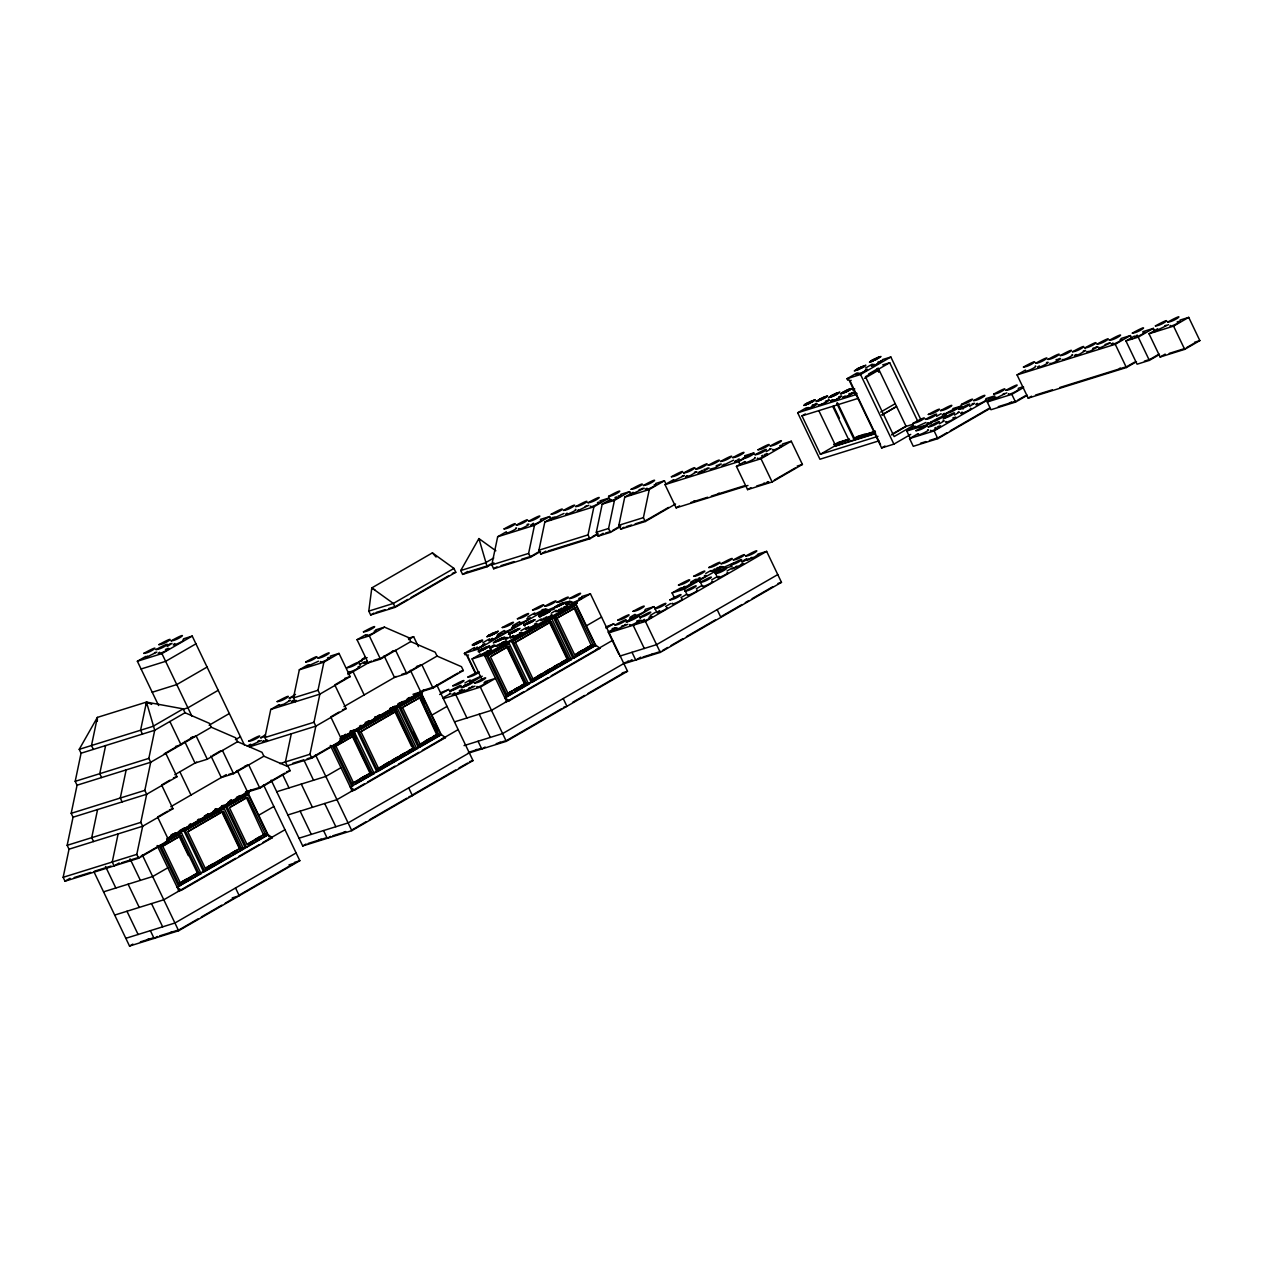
<?xml version="1.0" encoding="UTF-8"?>
<svg xmlns="http://www.w3.org/2000/svg" width="1263" height="1263" viewBox="0 0 1263 1263"><rect width="100%" height="100%" fill="white"/><g stroke="black" fill="none" stroke-linecap="round" stroke-linejoin="round"><path stroke-width="1.5" d="M97.314 721.331L97.362 717.4L146.461 702.102L183.167 708.875L185.03 712.742L209.453 723.352L211.3 727.235L235.739 737.829L237.586 741.713L262.009 752.306L263.872 756.19L288.296 766.783L290.158 770.667L259.846 788.175L245.306 792.706M368.796 611.103L371.796 587.911L432.404 552.878L453.954 568.413L455.801 572.281L395.208 607.314L370.659 614.97L368.796 611.103L393.346 603.446L453.954 568.413M145.766 705.717L146.461 702.102L151.702 704.375M157.828 817.493L168.958 840.716L138.646 858.24L65.013 881.195L63.15 877.311L69.023 849.194L67.16 845.326L73.033 817.208L71.186 813.325L77.059 785.207L75.196 781.339L81.069 753.222L79.222 749.338L97.362 717.4L91.489 745.517L93.351 749.385M105.618 745.565L99.745 773.682L101.608 777.566M97.583 809.551L91.71 837.669L93.573 841.553M126.158 769.909L120.285 798.027L122.132 801.91M118.122 833.896L112.249 862.013L114.096 865.897L119.148 862.976M138.646 858.24L136.799 854.372L142.672 826.239L140.809 822.371L146.682 794.253L144.835 790.385L150.707 762.252L148.845 758.384L154.718 730.267L146.461 702.102L140.588 730.219L142.451 734.087M266.746 741.444L264.883 737.56L270.756 709.443L279.186 704.58M295.305 701.802L293.458 697.918L299.331 669.8L307.746 664.938M291.295 733.787L285.422 761.905L287.269 765.788L311.819 758.132L342.131 740.623L331.001 717.384M311.819 758.132L309.972 754.264L315.845 726.146L313.982 722.262L319.855 694.145L318.008 690.277L323.881 662.159L339.021 653.397L350.167 676.636L319.855 694.145L270.756 709.443M540.564 551.442L530.476 557.283L493.644 568.76L491.796 564.893L497.669 536.759L506.084 531.897M530.476 557.283L528.613 553.415L534.486 525.282L549.642 516.535L551.221 519.851M598.299 533.902L589.884 538.764L540.785 554.062L538.938 550.194L544.811 522.077L553.226 517.214M589.884 538.764L588.037 534.896L593.91 506.779L609.05 498.017L610.645 501.332M620.528 526.529L610.439 532.37L598.157 536.191L596.31 532.323L602.183 504.19L610.597 499.327M610.439 532.37L608.577 528.487L614.45 500.369L629.606 491.607L631.184 494.938M675.563 504L645.267 521.508L620.717 529.165L618.854 525.282L624.727 497.164L633.142 492.302M645.267 521.508L643.404 517.641L649.277 489.523L664.433 480.761L666.027 484.076M493.896 562.856L487.155 566.74L462.605 574.397L460.758 570.529L478.898 538.575L495.838 550.779M279.012 705.464L283.859 704.201L290.253 700.302M291.295 701.644L296.142 700.381M349.014 671.537C349.156 673.542 364.675 665.143 357.918 666.99M352.251 730.551L350.119 732.066M366.144 722.531L365.37 722.278M367.407 721.789L365.528 722.973M474.777 648.629L476.467 648.582M488.023 635.905L489.712 635.857M483.871 644.777L483.113 644.525M497.133 632.068L494.322 632.574M489.933 639.867L490.691 640.136M480.35 654.96L482.94 654.518M644.256 488.213L632.668 493.722L633.71 492.665M494.543 641.951L497.354 641.446M645.251 489.349C645.409 491.354 660.912 482.971 654.155 484.803M495.491 646.198L501.869 644.209M511.562 637.057L512.32 637.326M526.703 628.311L528.392 628.248M539.996 615.681L540.769 615.934M541.859 619.549L544.653 619.044M549.105 611.829L548.331 611.56M685.541 476.798L690.403 475.535L696.781 471.652M556.999 610.787L558.688 610.739M697.823 472.978L702.67 471.715L709.096 468.005M710.09 469.157L714.953 467.894L721.331 463.995M734.64 461.5C735.034 463.063 747.822 456.732 744.649 456.559M804.989 404.539L805.747 404.807M815.945 404.555L815.172 404.286M818.203 404.965L819.876 404.855M830.47 401.145L834.196 400.245M857.435 373.974L858.193 374.243M866.529 370.122L865.771 369.854M842.753 397.308L846.463 396.424M695.487 580.191C695.629 582.196 711.148 573.797 704.391 575.644M710.643 571.429L714.005 570.829L721.915 566.456M722.91 567.608L733.835 562.998M746.465 558.799L741.57 561.798M1025.303 370.912C1025.698 372.49 1038.486 366.144 1035.313 365.986M1037.586 367.091C1037.728 369.096 1053.247 360.697 1046.49 362.544M1049.853 363.27C1050.011 365.26 1065.514 356.876 1058.757 358.724M1062.136 359.45C1062.53 361.013 1075.302 354.666 1072.145 354.508M1074.403 355.613L1079.265 354.35L1085.643 350.467M1086.685 351.793L1090.048 351.193L1097.957 346.82M1110.24 342.983L1098.636 348.509L1099.694 347.451M1111.235 344.136C1111.377 346.141 1126.896 337.758 1120.139 339.589M627.553 661.275L628.785 661.275M318.497 661.212L307.256 666.359L309.356 664.654M320.581 661.48C318.118 664.291 331.238 658.339 330.653 656.855M506.637 532.26C503.527 535.528 519.851 527.808 515.92 527.839M518.919 528.439C515.509 532.149 534.691 522.345 527.081 524.413M531.186 524.619C528.076 527.871 544.4 520.151 540.469 520.198M563.977 513.473L552.736 518.635L554.836 516.93M364.896 662.27L363.855 663.328L367.533 662.175M578.328 509.92L577.286 510.978L588.842 505.279M251.179 744.586L250.137 745.644L261.362 740.497M590.61 506.1C588.148 508.91 601.251 502.958 600.683 501.474M263.446 740.765L262.404 741.823L267.567 740.023M611.15 499.69C608.04 502.958 624.364 495.238 620.433 495.27M674 480.114L672.958 481.171L684.514 475.472M208.111 813.893L206.643 814.856M238.423 796.369L236.939 797.332M813.483 401.113L814.351 400.229L811.272 401.192M350.388 731.735L351.288 730.993L350.23 731.024M871.281 360.823L870.412 361.707L871.438 361.518M864.018 366.586L864.887 365.702L860.592 367.217M806.662 408.265L805.605 409.338L810.878 407.349M488.639 635.478L486.808 636.836L490.833 635.4M481.377 641.257L482.277 640.515L481.219 640.546M858.035 373.532L856.203 374.89L860.229 373.469M825.749 397.292L826.649 396.566L825.592 396.598M474.588 648.503L473.546 649.561L477.588 648.124M872.401 365.086L871.344 366.144L875.385 364.707M489.744 639.741L488.702 640.799L492.728 639.362M504.853 630.884C501.758 634.831 522.566 623.306 511.673 627.395M838.032 393.472L838.9 392.588L836.943 393.093M827.612 401.16L828.118 400.292M480.003 650.271L479.135 651.155L480.161 650.966M519.993 622.122C517.53 624.948 530.649 618.996 530.081 617.512M745.423 461.895C742.312 465.147 758.621 457.427 754.69 457.474M842.421 392.619L841.505 393.361L842.563 393.33M831.386 400.75L832.87 399.787M535.149 613.376L534.107 614.434L545.663 608.734M839.879 397.34L840.748 396.456L838.806 396.961M510.299 632.763L509.794 633.631M503.053 638.541L504.884 637.168L501.964 638.162M853.899 389.099L852.857 390.156L854.088 389.935M854.688 388.799L854.183 389.667M757.689 458.059C754.579 461.327 770.904 453.606 766.973 453.654M547.432 609.54L546.374 610.613L554.536 607.329M772.845 449.296C769.735 452.564 786.044 444.844 782.129 444.892M852.162 393.519L853.062 392.777L852.004 392.825M533.349 621.017L534.217 620.133L532.26 620.638M511.373 636.931L510.331 637.989L514.357 636.552M557.615 605.451L555.846 606.603M855.761 392.967L854.704 394.024L857.056 393.425M526.529 628.169L525.487 629.227L529.513 627.806M520.056 633.647L520.924 632.763L519.898 632.952M541.669 619.407L540.627 620.48L545.9 618.491M556.825 610.661L555.783 611.718L563.929 608.434M550.352 616.139L552.231 614.955L550.952 615.002M571.981 601.898C568.871 605.151 585.179 597.446 581.248 597.478M566.108 606.95L564.624 607.913M470.531 680.394L469.489 681.452L480.729 676.305M452.501 694.082C449.391 697.35 465.715 689.63 461.784 689.677M464.784 690.261L463.742 691.319L474.983 686.172M477.051 686.441C473.957 690.372 494.78 678.847 483.887 682.951M635.621 614.702C632.51 617.97 648.819 610.25 644.888 610.282M617.591 628.39L616.549 629.448L627.79 624.301M629.858 624.569C626.78 628.5 647.587 616.976 636.694 621.08M642.141 620.749C639.031 624.001 655.355 616.281 651.424 616.328M915.77 426.547L914.728 427.604L925.968 422.458M657.297 611.987C654.187 615.239 670.495 607.535 666.564 607.566M672.437 603.225C669.327 606.493 685.651 598.773 681.72 598.804M928.052 422.726L926.995 423.784L932.173 421.984M687.593 594.463C684.483 597.731 700.791 590.01 696.86 590.058M941.109 413.696L936.578 416.316M702.733 585.716C699.623 588.968 715.947 581.264 712.016 581.296M918.548 434.062C915.438 437.314 931.747 429.609 927.816 429.641M930.815 430.241C927.705 433.493 944.029 425.773 940.098 425.82M945.971 421.479C942.861 424.731 959.17 417.027 955.238 417.058M996.254 397.482L995.212 398.54L1006.769 392.84M1008.537 393.661C1006.074 396.471 1019.178 390.52 1018.61 389.036M1134.932 336.463C1131.522 340.173 1150.704 330.369 1143.11 332.437M1157.997 329.28L1156.955 330.338L1168.512 324.638M1170.264 325.444C1167.817 328.269 1180.921 322.318 1180.352 320.834M147.408 656.113L145.308 657.802L156.865 652.118M159.675 652.276C153.455 656.571 169.637 649.94 168.705 648.298M174.831 643.53C167.868 648.314 187.398 639.836 183.056 639.757M367.091 634.563C360.855 638.857 377.037 632.226 376.106 630.584M567.103 513.11C560.156 517.893 579.685 509.415 575.328 509.336M292.021 701.123L293.063 700.476M645.977 488.844L647.035 488.197M857.009 369.033L855.272 370.454L857.214 369.948M872.165 360.287L869.449 362.181L873.491 360.744M686.283 476.277L687.325 475.646M804.799 404.397L807.546 402.96M806.473 403.56L803.757 405.455L806.662 404.476M857.245 373.832L858.903 373.011M873.191 364.786L874.059 364.249M698.55 472.457L699.607 471.809M866.718 370.264L858.54 374.29M818.74 399.74L817.35 401.145M880.2 362.339L881.984 361.06L880.911 361.107M807.452 407.981L808.32 407.444M814.461 405.534L817.208 403.813L814.824 404.239M816.119 404.697L813.372 406.133M831.007 395.919L829.27 397.34L831.212 396.835M837.148 394.009L839.863 392.114L835.822 393.535M724.157 464.168L722.057 465.873L733.614 460.174M831.212 400.624L832.254 399.976M849.431 390.172L851.199 388.909L850.141 388.941M735.382 460.979L736.424 460.348M844.268 396.503L845.152 395.966M487.85 635.778L490.597 634.342M480.493 641.793C489.712 636.299 466.3 646.656 473.641 644.935M495.649 633.031L498.348 631.137L488.892 635.131M497.306 632.195L493.344 634.247M482.403 645.756L485.15 644.035L482.766 644.462M484.061 644.919L481.314 646.356M199.144 818.992L197.581 819.908M208.3 814.019L204.338 816.072M221.783 806.094L223.456 805.257M229.44 801.484L227.877 802.384M238.596 796.511L236.244 797.869M480.887 649.735L478.172 651.629L481.092 650.65M494.37 641.809L499.706 638.983M511.183 632.226L508.468 634.121L510.457 633.458M526.339 623.464L524.587 624.885L528.897 623.385M487.013 647.824L488.797 646.561L487.739 646.593M539.822 615.539L543.785 613.486M341.326 736.834L342.747 735.824L341.894 735.84M502.169 639.062L503.826 638.241M365.275 723.32L366.317 722.673M547.621 612.792L550.321 610.897L545.063 612.887M549.279 611.955L546.532 613.392M481.866 654.139L482.734 653.618M497.006 645.393L497.275 645.046M512.162 636.631L513.031 636.094M527.318 627.869L528.187 627.332M502.942 643.546L505.689 642.109M519.172 634.184L521.919 632.463L519.551 632.905M551.142 615.839L545.79 618.665M463.805 686.219L465.463 684.53M944.25 413.333L942.151 415.022L947.313 413.222M936.467 419.79L937.509 419.142M951.607 411.028L952.665 410.396M962.169 412.07C955.207 416.869 974.736 408.391 970.394 408.296M977.309 403.323C970.363 408.107 989.892 399.629 985.55 399.55M1038.312 366.57L1039.37 365.938M681.073 588.432L682.115 587.784M696.213 579.67L697.271 579.022M711.369 570.908L712.411 570.276M1075.145 355.092L1076.187 354.461M718.947 576.307C711.985 581.106 731.514 572.628 727.172 572.534M733.045 568.192L734.087 567.561M748.185 559.43L749.243 558.799M1111.961 343.615L1113.019 342.983M882.063 414.911L896.588 406.497L882.048 414.896M158.585 705.512L137.367 661.244L145.798 656.381M137.367 661.244L161.917 653.603L192.229 636.078L244.438 745.075M195.939 643.83L165.627 661.338L141.077 668.995M207.069 667.069L176.773 684.578L152.223 692.235M183.167 708.875L152.87 726.399L79.222 749.338M218.199 690.308L187.903 707.817L182.646 709.459M185.03 712.742L154.718 730.267L81.069 753.222M370.659 614.97L374.022 613.029M395.777 606.335L407.712 599.436M411.122 597.462L448.618 575.786M462.605 574.397L467.657 571.476M493.722 558.009L485.308 562.872L460.758 570.529M209.137 725.215L229.329 713.532M413.017 694.303L433.02 688.067L463.332 670.558L461.469 666.69L437.045 656.081L435.182 652.197L410.759 641.604L380.463 659.112L368.18 662.933L357.05 639.71L365.465 634.847M487.723 565.761L490.754 564.008M164.206 753.806L175.525 747.254M181.588 743.749L192.892 737.213M211.3 727.235L150.707 762.252L77.059 785.207M357.05 639.71L369.333 635.873L384.473 627.127L408.912 637.72L410.759 641.604M493.644 568.76L497.006 566.819M539.127 551.631L531.044 556.304L521.651 559.225M540.785 554.062L545.837 551.142M910.734 434.393L893.888 444.134L881.621 447.955L848.957 379.784L847.741 380.179L847.031 378.726L857.135 372.885M865.55 368.022L872.291 364.123M360.381 665.159L358.787 661.828L365.528 657.944M747.964 485.466L676.147 507.852L665.017 484.613L673.432 479.751M847.031 378.726L860.545 374.511L890.841 357.003L920.853 419.648M359.276 664.812L364.328 661.907M878.859 440.882L819.94 459.243L797.679 412.78L806.015 407.965M174.815 774.724L196.696 762.078M235.407 739.692L240.459 736.771M347.988 674.616L371.559 660.991M408.581 639.583L413.633 636.663L418.4 646.624M868.612 373.99L878.322 368.37L877.09 368.764L878.78 372.269M917.538 420.8L889.705 362.718L865.471 376.721L894.141 436.572L913.544 425.363M864.524 378.332L879.064 369.933M161.806 784.86L169.889 780.187M212.705 755.432L220.788 750.759M334.979 684.751L344.673 679.147M381.031 658.134L393.961 650.65M165.863 753.506L176.994 776.729L146.682 794.253L73.033 817.208M184.682 741.476L195.007 763.041L207.29 759.221L237.586 741.713M592.079 536.854L596.925 534.044M877.974 436.319L820.382 454.27L801.989 415.89L805.352 413.932M598.157 536.191L603.209 533.27M612.618 530.444L620.701 525.771M620.717 529.165L624.08 527.208M665.017 484.613L738.666 461.658L753.822 452.896L744.617 455.769M247.248 746.165L250.611 744.223M782.523 443.96L791.285 441.229L802.415 464.452L772.119 481.977L747.57 489.634L736.44 466.394L744.854 461.532M645.835 520.53L668.459 507.442M676.147 507.852L679.526 505.895M736.44 466.394L760.989 458.737L791.285 441.229M170.789 806.71L226.345 774.598M343.962 706.617L396.156 676.447M157.796 816.845L167.49 811.241M235.755 771.772L247.074 765.236M330.969 716.753L339.037 712.079M420.247 665.127L407.318 672.611L401.792 674.331M161.838 785.491L172.968 808.73L142.672 826.239L69.023 849.194M210.953 755.953L221.293 777.519L233.576 773.698L263.872 756.19M335.011 685.383L346.141 708.622L315.845 726.146L249.474 746.828M384.126 655.844L394.466 677.426L406.749 673.589L437.045 656.081M65.013 881.195L70.049 878.274M880.674 412.085L895.23 403.671M475.519 673.668L466.315 654.455L465.084 654.834L464.389 653.381L474.493 647.54M482.908 642.678L489.634 638.778M747.57 489.634L750.932 487.676M497.559 634.421L504.284 630.521M512.699 625.659L519.44 621.775M527.855 616.897L534.581 613.013M464.389 653.381L477.888 649.166L546.863 609.192M834.006 444.355L849.494 439.319L834.006 444.355L834.938 446.281L873.949 434.125M774.314 480.051L795.327 467.91M820.382 454.27L834.764 445.95L875.638 433.209M834.938 446.281L835.696 445.855L818.819 410.633M489.286 647.651L494.133 644.856M503.826 639.236L507.063 637.373M489.949 648.329L494.796 645.519M481.992 679.605L472.094 658.939L480.508 654.076M490.612 648.235L495.664 645.33M505.768 639.488L510.805 636.568M520.909 630.726L525.961 627.806M536.065 621.964L541.117 619.044M551.205 613.218L556.257 610.297M566.361 604.456L571.413 601.535M836.706 403.244L853.488 438.277L875.417 431.236M170.821 835.711L175.92 832.775M179.314 830.817L184.398 827.865M204.764 816.103L208.158 814.13M213.242 811.193L216.636 809.236M228.524 802.368L231.918 800.41M237.002 797.458L240.396 795.501M342.305 736.597L345.699 734.624M350.782 731.687L354.177 729.73M366.065 722.862L369.459 720.889M374.543 717.952L379.626 715.016M389.809 709.127L394.909 706.191M398.303 704.217L403.386 701.281M406.781 699.323L410.175 697.35M166.779 838.711L250.942 790.054M339.952 738.602L424.115 689.945M467.752 753.348L506.321 741.334L627.522 671.269L590.421 593.815L575.265 602.577L595.947 645.725M168.011 838.332L248.811 791.617L249.269 792.58L166.779 840.274M341.184 738.224L421.984 691.508L422.442 692.487L339.952 740.165M472.094 658.939L485.592 654.739L576.496 602.198L576.954 603.161L484.834 656.097L506.637 701.596M167.237 839.674L249.269 792.58M340.41 739.565L422.442 692.487M484.834 656.097L576.954 603.161M167.284 840.89L181.556 832.964L201.038 873.633L178.604 886.279L159.122 845.61M184.114 831.165L224.167 808.336L243.648 849.004L204.827 871.438L203.596 871.817L184.114 831.165L224.167 808.336M225.777 807.073L248.227 794.427L267.709 835.096L246.49 847.362L245.259 847.741L225.777 807.073L248.227 794.427M340.457 740.781L354.729 732.856L374.211 773.524L351.777 786.17L332.295 745.502M357.287 731.056L397.34 708.227L416.822 748.896L378 771.33L376.769 771.709L357.287 731.056L397.34 708.227M398.95 706.964L421.384 694.318L440.882 734.987L419.663 747.254L418.432 747.633L398.95 706.964L421.384 694.318M486.808 656.176L509.242 643.546L528.723 684.199L507.521 696.466L506.289 696.844L486.808 656.176L509.242 643.546M511.815 641.73L551.852 618.902L571.334 659.57L532.512 682.004L531.297 682.399L511.815 641.73L551.852 618.902M553.478 617.654L575.912 605.009L595.394 645.661L574.176 657.928L572.96 658.307L553.478 617.654L575.912 605.009M140.84 856.314L181.556 832.964M260.431 787.196L284.664 773.177M331.79 745.944L312.403 757.153L307.051 758.81M354.729 732.856L333.527 745.123L353.009 785.775M457.838 673.068L433.604 687.088L422.552 690.529M161.569 846.668L179.741 836.153L197.375 872.954L179.188 883.453M188.266 831.228L222.351 811.525L239.986 848.326L205.522 868.249M229.882 807.183L246.411 797.632L264.346 836.548M359.734 732.114L395.524 711.416L413.159 748.217L377.369 768.899M403.055 707.075L420.8 697.144L438.435 733.929L420.247 744.444L402.629 707.643M490.912 656.286L507.442 646.735L525.061 683.52L506.873 694.034L526.292 683.141L508.657 646.356L506.826 646.924L524.445 683.709L526.292 683.141M575.328 607.819L555.909 618.712L575.328 607.819L592.947 644.604L574.776 655.118L557.141 618.317M180.972 835.774L162.785 846.289L180.42 883.074L198.591 872.575L180.972 835.774L179.125 836.359M335.958 746.18L354.145 735.666L371.764 772.467L353.593 782.965L335.958 746.18L334.742 746.559L352.914 736.061L370.548 772.845L352.361 783.36M396.756 711.037L360.965 731.735L378.584 768.52L414.375 747.838L396.756 711.037L394.909 711.622L411.706 746.654M401.697 707.943L420.8 697.144M508.657 646.356L490.486 656.855L508.105 693.655M515.478 642.409L551.268 621.712L568.903 658.512L533.112 679.194L531.881 679.589L567.671 658.891L550.037 622.106L514.246 642.788L515.478 642.409L533.112 679.194M891.962 434.251L904.876 426.768L913.117 424.21M891.631 434.93L906.108 426.389L878.274 368.307M449.77 691.714L454.822 688.793M464.926 682.951L469.962 680.031M462.037 687.893L482.245 676.21M910.497 438.798L906.787 431.046L915.201 426.184M881.621 447.955L884.984 446.013M464.216 689.898L455.801 694.761L466.931 718M941.44 417.564L946.492 414.643M956.596 408.802L961.648 405.881L963.132 408.991M1136.495 361.692L1126.391 367.533L1028.193 398.145L1017.062 374.906L1025.477 370.043M990.003 408.486L937.825 438.656L913.275 446.313L909.565 438.561L917.98 433.698M943.224 419.095L948.276 416.174M167.805 867.792L152.665 876.538L103.566 891.836M258.71 815.235L273.866 806.473M340.978 767.683L325.838 776.429L276.739 791.743M431.883 715.126L447.039 706.38M443.534 698.597L480.35 687.119L495.506 678.357L484.976 681.641M586.395 625.817L601.551 617.054M909.565 438.561L934.115 430.904L994.707 395.887L985.945 398.619M1027.324 395.272L1015.531 402.076L990.981 409.733L987.271 401.981L995.686 397.119M987.271 401.981L1011.821 394.34L1023.614 387.52M946.918 432.751L938.393 437.677L929.473 440.455M950.329 430.778L989.529 408.107M630 617.26L635.052 614.339M674.474 597.904L672.09 592.931L680.504 588.069M690.608 582.227L695.66 579.307M705.749 573.465L710.801 570.544M618.949 654.471L608.608 632.889L617.023 628.027M627.127 622.185L654.06 606.619L656.444 611.608M672.09 592.931L684.357 589.111L723.083 566.724M181.888 881.748L186.845 878.874M206.99 867.223L212.089 864.271M222.32 858.366L227.435 855.414M230.845 853.441L235.96 850.488M255.158 839.39L260.115 836.516M360.018 778.766L364.975 775.908M383.557 765.157L388.672 762.205M392.083 760.231L397.198 757.279M400.608 755.306L404.018 753.332M409.133 750.38L414.375 747.838M425.015 741.192L429.973 738.318M433.288 736.408L436.588 734.498M507.915 693.261L511.231 691.35M514.53 689.44L517.83 687.53M521.145 685.62L524.445 683.709M538.085 675.831L541.495 673.858M544.906 671.884L550.005 668.932M553.415 666.959L558.53 664.006M561.94 662.033L568.903 658.512M577.886 652.829L582.843 649.956M586.143 648.045L592.947 644.604M247.501 843.968L264.03 834.417M419.016 744.823L437.503 734.213L419.884 697.429M575.186 654.55L591.716 644.983M241.201 847.931L205.411 868.628L187.792 831.843L223.583 811.146L241.201 847.931L239.37 848.515L222.572 813.467M265.262 834.038L247.074 844.537L229.456 807.752L247.627 797.237L265.262 834.038L263.414 834.606M1017.631 400.213L1025.209 395.84M179.346 885.252L191.218 878.385M194.613 876.427L214.978 864.65M218.373 862.692L221.767 860.719M225.161 858.761L230.245 855.825M233.639 853.867L237.034 851.894M240.428 849.936L245.511 846.999M248.906 845.026L252.3 843.068M255.694 841.111L260.794 838.174M355.913 783.186L359.308 781.213M362.702 779.255L367.786 776.319M371.18 774.345L389.841 763.562M393.235 761.605L405.123 754.737M408.517 752.78L437.361 736.092M507.031 695.818L512.131 692.882M515.509 690.908L542.664 675.216M546.058 673.258L556.241 667.369M561.325 664.433L580.001 653.65M583.395 651.676L590.168 647.761M1017.062 374.906L1115.261 344.294L1130.401 335.548L1131.995 338.863M354.935 784.339L441.166 734.498L445.476 737.608L354.571 790.149L350.893 791.301M641.699 620.307L633.158 625.248L644.288 648.487M650.224 615.381L655.355 612.413M665.601 606.493L670.716 603.54M680.962 597.62L686.077 594.652M696.323 588.732L701.439 585.779M711.685 579.859L716.8 576.891M727.046 570.971L732.161 568.018M742.407 562.082L747.633 559.083M1159.466 354.54L1149.362 360.381L1137.079 364.202L1125.949 340.963L1134.363 336.1M1028.193 398.145L1031.555 396.187M235.486 858.335L163.795 899.777L114.696 915.075M238.896 856.361L259.389 844.521M262.799 842.547L284.996 829.712M364.281 783.881L336.968 799.668L287.869 814.967M367.691 781.908L395.003 766.12M398.413 764.147L418.906 752.306M422.316 750.333L458.169 729.604M523.924 691.603L491.481 710.343L454.664 721.82M527.334 689.63L547.81 677.789M551.236 675.816L612.681 640.294M608.608 632.889L645.44 621.428L766.641 551.363L781.481 582.338L660.281 652.403L623.448 663.88M181.398 890.257L272.303 837.701L267.993 834.606L177.088 887.147L181.398 890.257L177.72 891.41M509.084 700.823L599.988 648.282L595.678 645.172L504.774 697.713L509.084 700.823L505.405 701.975M1125.949 340.963L1138.231 337.142L1153.372 328.38L1154.966 331.695M1179.942 320.107L1188.72 317.376L1199.85 340.6L1184.694 349.362L1160.144 357.019L1149.014 333.779L1157.429 328.917M1149.014 333.779L1173.564 326.122L1188.72 317.376M1126.959 366.554L1134.537 362.165M94.015 871.928L129.536 946.066L132.899 944.108M271.166 780.124L302.71 845.957L306.072 844M296.126 852.951L174.925 923.016L125.826 938.314M469.299 752.843L348.099 822.908L298.999 838.206M623.811 663.517L502.611 733.582L464.042 745.612M777.771 574.586L656.571 644.651L619.738 656.129M1159.024 354.129L1149.93 359.387L1144.42 361.107M157.449 936.467L154.086 938.409L150.376 930.657M330.622 836.359L327.259 838.3L323.549 830.565M485.15 747.033L481.771 748.975L478.061 741.239M640.783 657.139L635.731 660.044L632.021 652.308M1160.144 357.019L1165.196 354.098M179.22 929.773L197.959 918.927M201.37 916.97L221.814 905.145M225.224 903.171L233.75 898.246M239.812 894.741L294.358 863.213L288.99 864.887M352.393 829.665L366.017 821.787M369.428 819.813L406.923 798.137M412.985 794.632L455.596 770.004M459.006 768.03L467.531 763.105M506.905 740.339L561.435 708.811M572.613 702.354L584.548 695.455M587.958 693.498L622.043 673.779M662.554 650.429L667.669 647.477M671.079 645.504L683.015 638.604M686.425 636.631L715.395 619.88M721.457 616.376L741.902 604.567M745.312 602.593L748.722 600.62M752.132 598.646L772.593 586.821M1186.794 347.499L1194.372 343.126M129.536 946.066L178.636 930.752L299.836 860.703L263.525 784.907M302.71 845.957L351.809 830.659L473.009 760.594L436.698 684.799M532.244 523.971L533.539 523.245M871.549 360.476L873.238 359.687M877.217 358.976L880.074 357.097L879.016 357.129M863.766 366.933L857.987 369.791M879.111 362.939L882.474 360.46M863.955 371.685L867.318 369.206M811.525 402.25L815.314 399.755L810.041 401.745M813.214 401.46L810.293 402.881M823.792 398.429L827.581 395.935L822.324 397.908M825.497 397.64L822.576 399.045M837.764 393.819L831.985 396.661M842.674 392.288L845.594 390.867M844.379 391.498L840.574 393.977L848.736 390.709M827.344 401.508L823.05 403.702M365.386 657.028L361.992 659.444L367.154 657.644M848.341 390.772L852.178 388.467L849.225 389.272M837.922 398.477L841.758 396.172L839.374 396.598M839.627 397.687L836.706 399.092M365.938 661.623L367.249 660.896M850.204 394.656L854.025 392.335L851.657 392.761M851.894 393.867L848.973 395.272M475.441 643.104L472.978 645.109M479.403 642.378L481.108 641.588M491.402 638.904L492.491 638.304M476.262 647.666L477.351 647.066M498.159 636.805L493.865 638.999M557.725 605.356C548.316 610.897 569.439 601.82 562.572 603.13M542.569 614.102L538.78 616.597L541.685 615.618M510.568 632.416L512.273 631.626M480.272 649.924L481.961 649.135M516.235 630.916L519.093 629.037L518.035 629.085M533.081 621.364L523.624 625.359L528.644 622.249M502.785 638.873L493.328 642.867L498.332 639.757M485.939 648.424L489.728 645.93L484.455 647.903M558.483 609.824L559.572 609.224M543.343 618.586L544.416 617.986M527.571 627.522L528.881 626.811M512.431 636.284L513.725 635.573M563.535 608.513L567.371 606.193L566.108 606.24M533.239 626.022L536.112 624.159L535.038 624.19M550.084 616.47L547.321 617.939M519.788 633.994L512.667 637.373M487.786 652.292L490.66 650.429L489.586 650.461M401.05 702.275L401.918 701.802M221.104 806.615L222.399 805.905M453.559 693.45L454.854 692.724M1135.99 335.816L1137.284 335.105M658.339 611.339L659.649 610.629M643.183 620.101L644.493 619.375M167.158 646.53L172.021 643.356M872.844 359.75L874.47 359.055M857.703 368.512L865.85 365.228L860.845 368.354M859.314 367.817L854.309 370.927L859.566 368.954M877.896 363.555L879.506 362.86M807.152 403.039L810.151 401.571M819.434 399.219L825.244 396.55M821.045 398.524L816.024 401.634L818.945 400.655M831.701 395.382L834.685 393.914M833.312 394.688L828.307 397.813L832.333 396.377M812.156 406.749L813.767 406.055M836.469 394.53L833.469 396.014M824.423 402.929L829.475 399.992L828.212 400.024M700.902 471.099L702.37 470.341M737.734 459.621L739.187 458.879M766.215 451.665L771.125 448.665L769.846 448.712M265.404 734.782L260.557 737.955L265.719 736.155M494.954 633.552L491.97 635.036M479.814 642.314L472.883 645.377M558.941 604.724C539.096 616.155 581.99 595.094 558.941 604.724L561.798 603.288M495.238 638.21L499.816 635.115M527.018 622.943L530.018 621.459M480.098 646.972L481.708 646.277M546.926 613.329L541.117 615.997M511.878 631.689L517.688 629.021M565.35 604.251L570.245 601.267L568.981 601.299M530.16 622.77L535.18 619.659L531.155 621.096M515.02 631.532L520.024 628.421L515.999 629.842M481.566 649.214L487.392 646.545M501.474 639.599L498.49 641.067M484.708 649.056L486.334 648.361M948.845 412.496L950.313 411.754M933.689 421.258L935.157 420.5M532.023 626.653L537.075 623.717L534.691 624.143M498.98 644.256L500.195 643.625M518.493 634.705L515.493 636.189M483.824 653.018L485.039 652.387M501.727 644.162L503.337 643.467M969.637 406.323L974.547 403.323L972.163 403.75M954.496 415.069L959.391 412.085L958.112 412.133M939.34 423.831L944.235 420.847L942.972 420.879M407.807 698.455L409.417 697.76M391.877 707.706L393.867 706.585M392.809 707.264L394.277 706.522M377.511 715.963L379.121 715.268M440.724 692.677L448.886 689.409L439.666 694.492M190.397 824.202L189.182 824.834L190.792 824.139M174.026 833.596L175.652 832.901M461.027 687.688L462.495 686.93M713.721 569.55L715.19 568.808M698.565 578.312L700.034 577.57M605.814 626.985L613.976 623.701L606.098 628.264M683.425 587.074L684.878 586.316M750.538 558.072L752.006 557.33M626.116 621.996L631.011 618.996L629.748 619.044M735.398 566.834L736.85 566.092M874.312 359.008L877.327 357.618M874.612 360.365L876.143 359.639M876.522 364.344L878.038 363.618M861.366 373.09L862.897 372.364M808.92 403.655L810.451 402.929M614.97 497.59L616.502 496.864M822.718 399.108L819.719 400.482M810.783 407.523L812.298 406.797M845.436 390.82L848.452 389.43M847.268 391.451L842.926 393.377M835.332 399.882L836.848 399.155M847.599 396.061L849.131 395.335M761.51 455.959L763.041 455.233M295.51 694.413L289.116 698.313L294.279 696.497M767.02 482.119L768.03 481.629M491.654 633.663L493.186 632.937M476.514 642.425L480.871 640.499M478.345 643.056L473.988 644.983M543.627 613.423L547.984 611.513M934.636 428.125L936.151 427.399M545.474 614.071L542.459 615.46M513.331 630.947L514.862 630.221M478.724 647.761L480.24 647.035M560.788 608.592L562.067 607.992M513.646 632.305L515.162 631.579M545.648 617.354L546.911 616.754M562.477 609.192L559.462 610.566M484.866 649.103L481.85 650.477M530.649 627.427L532.181 626.701M483.713 654.36L491.623 649.987L489.239 650.413M400.071 702.781L398.066 703.696M468.605 688.161L470.12 687.419M621.412 626.29L622.927 625.564M1011.474 402.044L1009.469 402.96M630.647 660.502L631.674 660.012M166.842 645.156L168.326 644.493M877.738 362.244L879.222 361.597M875.038 364.991L876.617 364.17M807.436 404.318L809.03 403.481M821.297 399.661L817.256 401.413M834.59 394.088L836.185 393.267M811.998 405.439L813.483 404.776M846.873 390.267L849.794 388.893M821.566 404.365L823.16 403.529M833.848 400.529L835.427 399.708M848.831 393.961L850.315 393.314M846.115 396.708L847.71 395.887M639.046 489.823L640.53 489.176M703.901 469.615L705.386 468.968M716.168 465.794L717.652 465.147M1055.931 359.908L1057.415 359.26M1092.748 348.446L1094.247 347.783M1105.03 344.61L1106.514 343.962M490.486 635.684L492.065 634.863M529.907 621.633L531.502 620.812M493.975 638.825L491.039 640.183M477.225 648.408L478.819 647.572M512.162 632.968L513.741 632.131M499.611 639.157L501.19 638.32M529.165 628.09L530.744 627.253M483.445 649.656L480.508 651.029M501.569 642.851L503.053 642.188M501.458 643.025L503.826 642.03M500.448 644.761L496.106 646.119M486.413 651.613L487.897 650.95M486.318 651.787L487.55 651.234M485.292 653.524L482.371 654.897M390.141 708.369L391.041 707.959M389.793 708.654L391.277 707.99M375 717.116L376.232 716.579M374.637 717.4L376.137 716.753M367.77 721.22L368.764 720.778M716.705 568.082L718.189 567.419M359.497 726.162L361.076 725.325M344.341 734.924L345.825 734.261M442.871 697.823L450.78 693.45L449.517 693.498M607.961 632.131L615.87 627.758L614.592 627.806M171.515 834.748L172.763 834.196M171.168 835.032L172.652 834.369M475.725 749.859L476.704 749.433M149.018 938.851L147.14 939.64M876.98 357.903L878.669 357.082M871.786 361.565L881.006 356.482L878.101 357.461M165.453 649.435L167.9 648.503M806.094 404.855L807.783 404.034M813.135 405.06L814.256 404.618M825.402 401.239L826.523 400.797M809.646 407.902L806.536 408.707M820.224 404.902L821.913 404.081M585.164 506.431L586.506 505.895M597.431 502.611L598.773 502.074M617.986 496.201L619.328 495.664M779.666 445.807L781.008 445.271M764.525 454.569L765.867 454.033M693.719 501.143L694.603 500.78M718.268 493.486L719.152 493.123M327.417 657.991L328.759 657.439M1164.818 325.791L1166.175 325.254M1177.1 321.954L1178.442 321.418M1003.09 393.993L1004.432 393.456M952.791 417.99L954.133 417.453M937.635 426.736L938.993 426.199M1119.397 368.48L1120.297 368.117M541.985 609.887L543.327 609.35M566.534 602.23L567.876 601.693M526.829 618.633L528.171 618.096M578.801 598.409L580.143 597.873M563.645 607.171L564.987 606.619M496.564 636.252L497.906 635.715M510.82 633.505L512.51 632.684M500.843 638.604L503.653 637.405M257.999 741.097L259.341 740.56M612.145 628.721L613.486 628.185M459.337 690.593L460.679 690.056M624.411 624.901L625.753 624.364M471.604 686.772L472.946 686.235M648.961 617.26L650.303 616.707M245.575 791.775L246.917 791.238M230.434 800.537L231.776 800M215.278 809.299L216.62 808.746M499.39 742.565L500.274 742.218M321.197 839.185L318.829 839.911M345.746 831.528L344.152 832.128M172.573 931.636L170.979 932.236M880.564 361.044L881.669 360.665M873.349 365.481L874.264 365.165M865.423 369.806L866.529 369.428M819.119 405.281L820.792 404.523M833.075 400.703L831.086 401.05M845.342 396.882L843.368 397.229M169.668 643.956L170.773 643.577M154.528 652.718L155.633 652.34M641.872 488.639L642.993 488.244M682.178 476.072L684.072 475.488M694.445 472.251L696.355 471.652M706.727 468.431L707.833 468.036M718.994 464.595L720.099 464.216M1083.307 351.067L1085.217 350.483M1095.589 347.246L1097.484 346.646M1107.856 343.425L1109.767 342.826M374.195 631.168L375.316 630.79M497.338 636.078L498.269 635.763M509.699 633.9L511.389 633.126M504.395 641.651L505.5 641.272M719.531 566.882L720.636 566.503M756.363 555.404L758.747 554.978L747.112 560.314M741.207 564.166L743.591 563.74L731.956 569.076M689.235 584.406L691.619 583.964L679.983 589.316M230.087 800.489L231.003 800.158M214.931 809.236L215.847 808.92M653.334 653.634L652.103 653.997M882.395 359.623L890.841 357.003M882.695 364.896L889.705 362.718M851.167 380.368L849.936 380.747L880.516 444.56M797.679 412.78L856.598 394.419M801.989 415.89L857.719 398.508M540.438 519.393L549.642 516.535M599.957 500.843L609.05 498.017M620.828 494.338L629.606 491.607M655.655 483.492L664.433 480.761M1121.149 338.437L1130.401 335.548M1142.857 331.664L1153.372 328.38M497.669 536.759L534.486 525.282M544.811 522.077L593.91 506.779M602.183 504.19L614.45 500.369M624.727 497.164L649.277 489.523M183.451 638.825L192.229 636.078M838.127 442.46L847.331 439.603M857.577 436.398L864.823 434.14M853.488 438.277L875.243 431.504M952.87 408.612L961.648 405.881M1018.215 388.309L1023.472 386.667M906.787 431.046L931.336 423.405M452.296 573.386L455.801 572.281M797.158 466.094L802.415 464.452M1194.593 342.241L1199.85 340.6M468.084 571.886L485.939 566.313M690.924 502.437L707.643 497.227M711.369 496.059L744.807 485.639M998.259 406.654L1016.115 401.097M1035.549 395.035L1052.332 389.809M1059.799 387.488L1125.096 367.138M1169.206 353.387L1185.278 348.383M491.796 564.893L528.613 553.415M538.938 550.194L588.037 534.896M596.31 532.323L608.577 528.487M618.854 525.282L643.404 517.641M501.001 565.65L514.152 561.561M548.11 550.984L590.452 537.785M605.482 533.097L611.008 531.376M626.195 526.639L631.547 524.982M635.131 523.861L644.051 521.082M756.632 486.002L769.12 482.103M376.137 612.444L385.073 609.666M388.641 608.561L393.993 606.887M920.538 443.234L925.905 441.561M375.711 629.858L384.473 627.127M330.259 656.129L339.021 653.397M299.331 669.8L323.881 662.159M408.375 638.304L413.633 636.663M358.787 661.828L362.292 660.738M392.098 651.455L395.619 650.35L406.749 673.589M373.674 660.423L379.2 658.702M581.659 596.546L590.421 593.815M347.783 673.337L353.04 671.695L364.17 694.934M554.22 609.129L538.448 614.055L540.043 617.37M566.377 605.34L576.496 602.198M344.894 678.263L350.167 676.636M512.778 626.085L523.292 622.801L524.887 626.132M293.458 697.918L318.008 690.277M497.622 634.847L508.184 631.658M757.863 554.094L766.641 551.363M549.437 622.296L551.268 621.712M732.193 566.124L714.669 571.586L717.052 576.575M416.443 666.532L421.889 664.827L433.02 688.067M190.902 737.624L196.16 735.982L207.29 759.221M690.75 583.08L699.513 580.349L701.896 585.322M504.632 642.756L506.731 641.051L504.742 641.715M468.526 655.023L467.294 655.402L475.788 673.132M175.557 746.449L181.004 744.744L169.874 721.505M75.196 781.339L148.845 758.384M645.298 609.35L654.06 606.619M630.142 618.112L638.904 615.381L640.499 618.696M459.685 671.695L463.332 670.558M342.51 709.759L346.141 708.622M264.883 737.56L313.982 722.262M777.976 583.427L781.481 582.338M594.163 646.056L595.394 645.661M592.031 647.114L574.097 608.198M173.489 777.834L176.994 776.729M596.31 649.435L599.988 648.282M71.186 813.325L144.835 790.385M570.118 659.949L571.334 659.57M245.085 766.073L248.716 764.936L259.846 788.175M228.619 774.44L234.144 772.719M352.298 736.25L354.145 735.666M338.626 741.713L342.131 740.623M527.508 684.578L528.723 684.199M279.96 763.61L309.972 754.264M292.763 763.262L303.467 759.931M623.811 662.964L632.731 660.17M642.993 656.981L660.849 651.408M286.512 771.788L290.158 770.667M169.337 809.867L172.968 808.73M67.16 845.326L140.809 822.371M622.264 672.911L627.522 671.269M245.701 791.775L258.583 787.765M437.203 734.308L438.435 733.929M439.65 735.366L440.882 734.987M437.519 736.44L419.584 697.523M441.797 738.744L445.476 737.608M415.59 749.275L416.822 748.896M563.424 707.391L566.929 706.301L563.219 698.55M371.764 772.467L369.933 773.035L353.135 738.002M372.98 773.903L374.211 773.524M165.453 841.821L168.958 840.716M352.677 785.475L350.261 787.038L354.571 790.149M63.15 877.311L136.799 854.372M469.852 751.895L480.572 748.549M496.185 743.686L505.121 740.907M74.17 877.532L90.747 872.37M94.425 871.217L111.002 866.055M121.374 862.818L139.23 857.245M469.504 761.684L473.009 760.594M266.477 835.475L267.709 835.096M268.624 838.853L272.303 837.701M408.896 796.716L412.417 795.627L408.707 787.875M242.417 849.383L243.648 849.004M196.76 873.143L198.591 872.575M199.807 874.012L201.038 873.633M308.204 843.431L326.043 837.874M332.753 835.79L345.241 831.891M294.579 862.329L299.836 860.703M232.218 897.914L239.244 895.72L235.534 887.984M140.382 941.866L152.87 937.983M159.58 935.899L177.42 930.326M764.383 483.176L763.562 483.319M289.022 700.523L289.811 700.318M482.024 654.85L480.95 654.881M374.953 589.979L371.796 587.911L393.346 603.446L395.208 607.314M432.404 552.878L436.098 557.046M1173.564 326.122L1184.694 349.362M1138.231 337.142L1149.362 360.381M1115.261 344.294L1126.391 367.533M1011.821 394.34L1015.531 402.076M934.115 430.904L937.825 438.656M860.545 374.511L893.888 444.134M837.464 402.802L854.246 437.835M833.548 406.039L839.421 418.306M832.791 406.481L848.736 439.761M760.989 458.737L772.119 481.977M738.666 461.658L740.26 464.973M717.163 609.619L720.873 617.37M684.357 589.111L686.74 594.084M645.44 621.428L660.281 652.403M554.694 617.26L574.176 657.928M550.273 624.048L567.055 659.081M487.155 566.74L478.898 538.575M513.031 641.351L532.512 682.004M508.152 631.563L510.694 636.884M488.039 655.797L507.521 696.466M485.592 654.739L486.066 655.702M477.888 649.166L479.561 652.655M480.35 687.119L506.321 741.334M479.214 714.179L490.344 737.418M410.412 670.321L441.434 735.05M421.005 696.481L424.4 703.554M434.567 724.757L437.109 730.061M369.333 635.873L380.463 659.112M413.443 732.461L416.806 739.471M400.182 706.585L419.663 747.254M358.518 730.677L378 771.33M353.498 733.235L356.04 738.539M330.322 745.407L352.124 790.906M315.497 754.864L351.809 830.659M304.02 760.342L313.556 780.266M324.686 803.505L335.832 826.728M301.289 784.086L312.419 807.325M282.644 774.629L289.006 787.907M300.136 811.146L311.282 834.385M237.239 770.43L269.051 836.816M222.446 750.459L233.576 773.698M161.917 653.603L191.881 716.121M227.008 806.694L246.49 847.362M179.867 771.804L190.997 795.043M185.345 830.77L204.827 871.438M179.978 838.111L188.361 855.619M160.354 845.231L179.835 885.884M157.149 845.515L178.951 891.015M142.324 854.972L178.636 930.752M130.042 858.793L140.382 880.374M151.513 903.598L162.659 926.837M128.116 884.195L139.246 907.434M105.508 866.45L115.833 888.015M126.963 911.255L138.109 934.494M143.761 653.397C150.771 653.192 164.979 641.636 143.761 653.397M158.917 644.635C165.911 644.446 180.135 632.889 158.917 644.635M156.044 649.577C163.038 649.371 177.262 637.815 156.044 649.577M171.2 640.815C178.194 640.609 192.402 629.053 171.2 640.815M305.725 661.954C312.719 661.749 326.943 650.192 305.725 661.954M317.992 658.118C325.001 657.928 339.21 646.372 317.992 658.118M277.165 701.596C284.159 701.391 298.368 689.835 277.165 701.596M248.59 741.239C255.584 741.034 269.808 729.477 248.59 741.239M363.444 631.847C370.454 631.658 384.662 620.101 363.444 631.847M347.151 667.669C354.161 667.464 368.37 655.907 347.151 667.669M504.063 528.913C511.057 528.708 525.282 517.151 504.063 528.913M516.33 525.076C523.324 524.887 537.549 513.331 516.33 525.076M528.613 521.256C535.607 521.066 549.831 509.51 528.613 521.256M551.205 514.215C558.23 513.994 572.218 502.674 551.205 514.215M563.472 510.394C570.466 510.205 584.69 498.648 563.472 510.394M575.754 506.574C582.748 506.368 596.957 494.812 575.754 506.574M588.021 502.737C595.015 502.548 609.24 490.991 588.021 502.737M608.577 496.343C615.57 496.138 629.779 484.582 608.577 496.343M631.121 489.302C638.131 489.113 652.34 477.556 631.121 489.302M502.264 627.537C509.257 627.332 523.482 615.776 502.264 627.537M643.404 485.481C650.398 485.292 664.622 473.736 643.404 485.481M517.42 618.775C524.413 618.586 538.638 607.029 517.42 618.775M452.801 685.793C459.795 685.604 474.02 674.047 452.801 685.793M449.928 690.735C456.922 690.545 471.131 678.989 449.928 690.735M532.56 610.013C539.569 609.824 553.778 598.267 532.56 610.013M467.942 677.047C474.951 676.842 489.16 665.285 467.942 677.047M462.195 686.914C469.189 686.709 483.413 675.152 462.195 686.914M671.411 476.751C678.42 476.561 692.629 465.005 671.411 476.751M544.842 606.193C551.836 606.003 566.061 594.447 544.842 606.193M474.478 683.078C481.471 682.888 495.68 671.332 474.478 683.078M683.693 472.93C690.687 472.741 704.912 461.184 683.693 472.93M557.109 602.372C564.119 602.167 578.328 590.61 557.109 602.372M695.96 469.11C702.97 468.905 717.179 457.348 695.96 469.11M569.392 598.536C576.386 598.346 590.61 586.79 569.392 598.536M708.243 465.273C715.268 465.052 729.256 453.733 708.243 465.273M720.51 461.453C727.52 461.263 741.728 449.707 720.51 461.453M732.793 457.632C739.786 457.427 754.011 445.871 732.793 457.632M742.833 458.532C749.827 458.343 764.052 446.786 742.833 458.532M757.989 449.77C764.983 449.581 779.208 438.024 757.989 449.77M755.116 454.712C762.11 454.506 776.319 442.95 755.116 454.712M770.256 445.95C777.25 445.76 791.475 434.204 770.256 445.95M617.875 620.101C624.885 619.912 639.094 608.356 617.875 620.101M615.002 625.043C622.012 624.838 636.22 613.281 615.002 625.043M633.031 611.355C640.025 611.15 654.25 599.593 633.031 611.355M627.285 621.207C634.279 621.017 648.503 609.461 627.285 621.207M639.552 617.386C646.545 617.197 660.77 605.64 639.552 617.386M654.708 608.624C661.701 608.434 675.926 596.878 654.708 608.624M678.484 585.069C685.477 584.88 699.702 573.323 678.484 585.069M669.848 599.878C676.857 599.672 691.066 588.116 669.848 599.878M693.64 576.323C700.633 576.117 714.842 564.561 693.64 576.323M685.004 591.116C691.998 590.926 706.222 579.37 685.004 591.116M708.78 567.561C715.774 567.371 729.998 555.815 708.78 567.561M700.16 582.354C707.154 582.164 721.378 570.608 700.16 582.354M721.062 563.74C728.056 563.535 742.265 551.978 721.062 563.74M715.3 573.607C722.31 573.402 736.518 561.846 715.3 573.607M733.329 559.904C740.323 559.714 754.548 548.158 733.329 559.904M730.456 564.845C737.45 564.64 751.674 553.083 730.456 564.845M745.612 556.083C752.606 555.894 766.815 544.337 745.612 556.083M913.181 423.2C920.19 422.994 934.399 411.438 913.181 423.2M928.337 414.438C935.33 414.248 949.555 402.692 928.337 414.438M925.463 419.363C932.457 419.174 946.682 407.617 925.463 419.363M915.959 430.699C922.953 430.509 937.178 418.953 915.959 430.699M940.603 410.617C947.613 410.412 961.822 398.855 940.603 410.617M931.099 421.953C938.109 421.747 952.318 410.191 931.099 421.953M928.226 426.878C935.236 426.689 949.444 415.132 928.226 426.878M946.255 413.19C953.249 413.001 967.474 401.445 946.255 413.19M943.382 418.116C950.376 417.927 964.6 406.37 943.382 418.116M961.411 404.428C968.405 404.239 982.63 392.682 961.411 404.428M958.538 409.37C965.532 409.165 979.741 397.608 958.538 409.37M973.678 400.608C980.672 400.418 994.897 388.862 973.678 400.608M993.665 394.135C1000.675 393.93 1014.884 382.373 993.665 394.135M1023.456 367.044C1030.45 366.854 1044.675 355.298 1023.456 367.044M1005.948 390.299C1012.942 390.109 1027.166 378.553 1005.948 390.299M1035.723 363.223C1042.733 363.018 1056.942 351.461 1035.723 363.223M1048.006 359.402C1055 359.197 1069.224 347.641 1048.006 359.402M1060.273 355.566C1067.282 355.377 1081.491 343.82 1060.273 355.566M1072.555 351.746C1079.549 351.556 1093.774 340 1072.555 351.746M1084.822 347.925C1091.832 347.72 1106.041 336.163 1084.822 347.925M1097.105 344.089C1104.099 343.899 1118.323 332.343 1097.105 344.089M1109.372 340.268C1116.381 340.079 1130.59 328.522 1109.372 340.268M1132.343 333.116C1139.352 332.911 1153.561 321.355 1132.343 333.116M1155.408 325.917C1162.418 325.728 1176.627 314.171 1155.408 325.917M1167.691 322.097C1174.685 321.907 1188.909 310.351 1167.691 322.097"/></g></svg>
